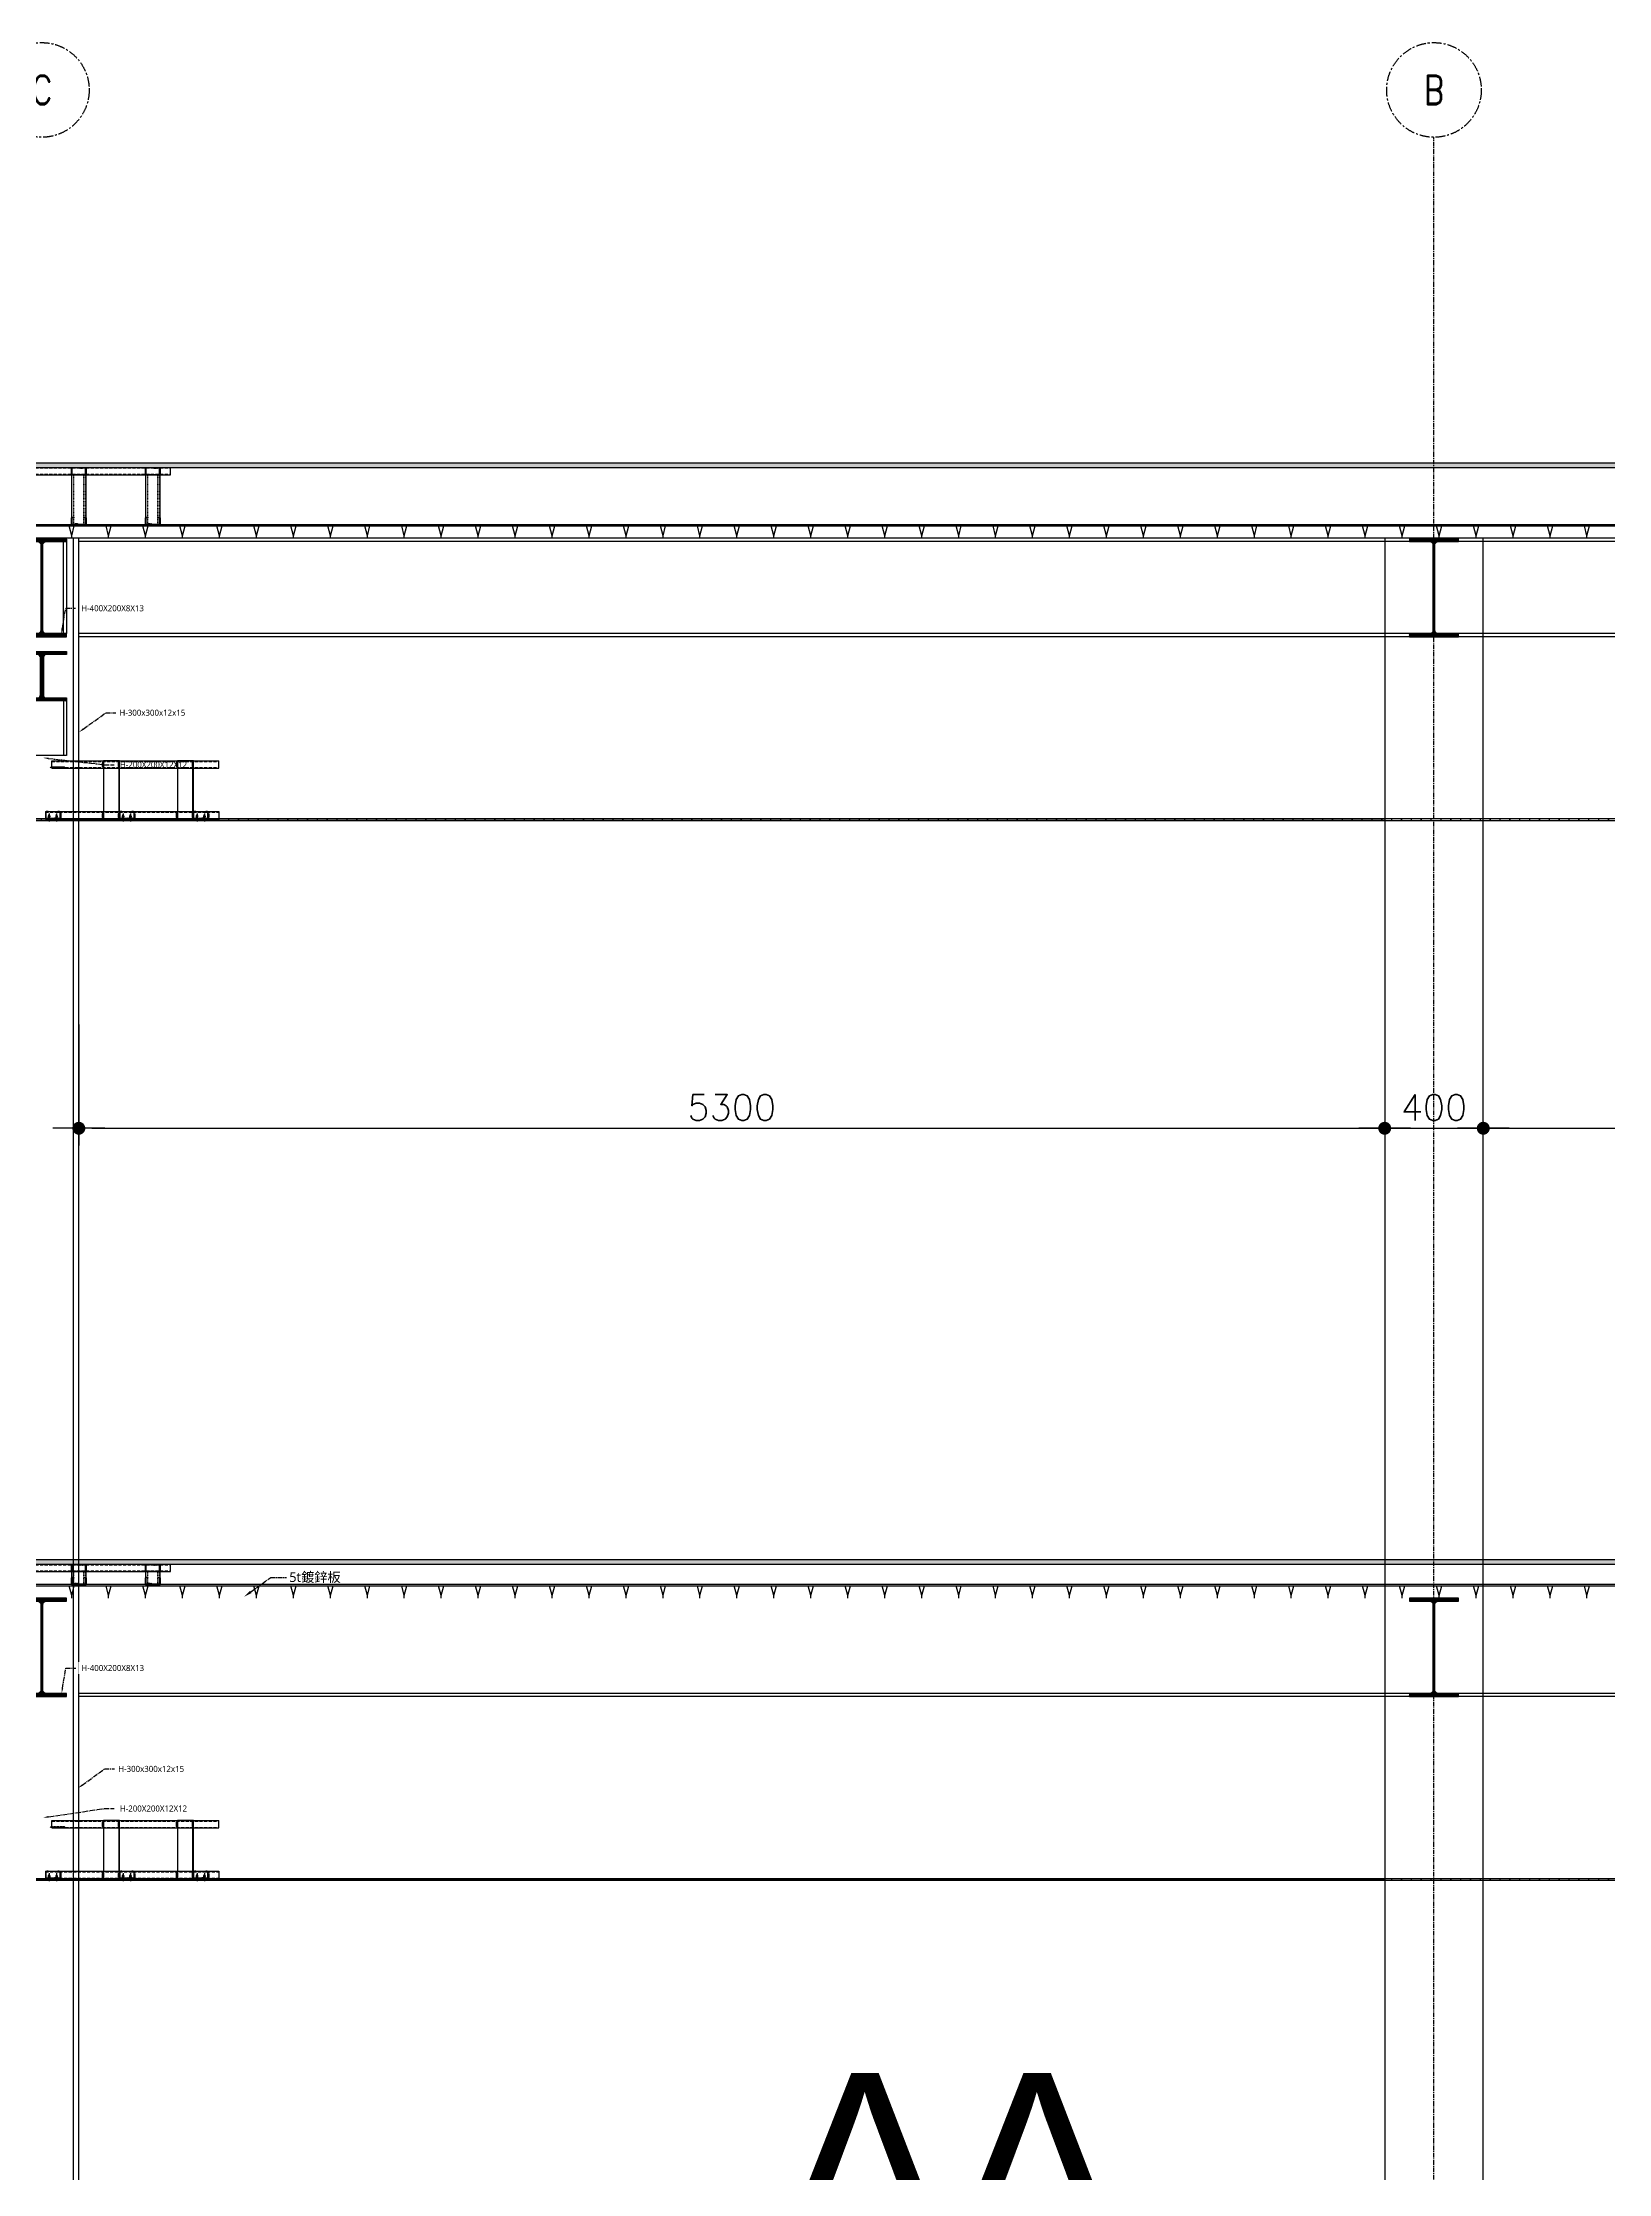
# Model space of a CAD drawing. Extents: x -3378 to 102197, y -3799 to 48702.
# Drawn here: x 59354 to 65709, y 11608 to 20254 of the extents above; entities that cross this region are included whole.
import ezdxf
from ezdxf import colors
from ezdxf.entities.mleader import LeaderData, LeaderLine
from ezdxf.enums import TextEntityAlignment as Align
from ezdxf.math import Vec2, Vec3

# ---------------------------------------------------------------- set-up
doc = ezdxf.new("R2010")
doc.units = 0
for name, pattern in [('CENTER', [2, 1.25, -0.25, 0.25, -0.25]), ('CENTER2', [28.575, 19.05, -3.175, 3.175, -3.175]), ('HIDDEN', [0.375, 0.25, -0.125]), ('Hidden 1_16_', [0.023813, 0.015875, -0.007938])]:
    doc.linetypes.add(name, pattern=pattern)
for name, color, linetype in [('##-鐵件', 1, 'Continuous'), ('24WELD', 55, 'Continuous'), ('CENTER', 4, 'CENTER'), ('GM_ANNO_DIMS', 4, 'Continuous'), ('GM_STEL_PRIM', 3, 'Continuous'), ('STRUCTURAL', 3, 'Continuous'), ('中心線 CENTER', 6, 'CENTER'), ('結構體 STRUCTURAL', 154, 'Continuous'), ('螺絲 固定五金 FASTENERS', 124, 'Continuous'), ('螺絲、螺栓', 4, 'Continuous'), ('視覺模型鋁擠型暫替', 4, 'Continuous'), ('鐵件', 6, 'Continuous'), ('鐵件 STEEL', 20, 'Continuous')]:
    doc.layers.add(name, color=color, linetype=linetype)
doc.layers.add('#不列印', color=250, linetype='Continuous', plot=False)
doc.layers.add('不顯示', color=254, linetype='Continuous', plot=False)
doc.styles.add('C1', font='simplex', dxfattribs={"bigfont": 'CHINESET'})
doc.styles.add('CD2', font='romand', dxfattribs={"height": 15})
doc.styles.add('marco6', font='arial.ttf', dxfattribs={"height": 0.3})
doc.styles.add('MSCHESE', font='')
doc.styles.add('romans', font='romans.shx', dxfattribs={"width": 0.5, "bigfont": ' chineset.shx'})
doc.styles.get('MSCHESE').set_extended_font_data('Microsoft JhengHei')
doc.dimstyles.new('DIMDD', dxfattribs={"dimscale": 100, "dimtxt": 0.25, "dimasz": 0.15, "dimexe": 0.2, "dimexo": 0, "dimgap": 0.09, "dimtad": 1, "dimdec": 1, "dimdsep": 46, "dimtxsty": 'C1', "dimblk1": 'DOT', "dimblk2": 'DOT', "dimsah": 1, "dimcen": 0.5, "dimazin": 0, "dimtfac": 1, "dimtdec": 1, "dimtix": 1, "dimtmove": 1, "dimatfit": 3, "dimldrblk": 'SLASH', "dimfxl": 10, "dimtolj": 1, "dimarcsym": 0})

# ---------------------------------------------------------------- blocks, each defined once
blk = doc.blocks.new('H-200x200x12x12')
at = {"layer": '視覺模型鋁擠型暫替', "linetype": 'Continuous'}
h = blk.add_hatch(dxfattribs=at)
h.set_pattern_fill('ANSI31', color=1, angle=180)
h.set_pattern_definition([(225, (-52512.6892, -102910.0726), (2.24506403, -2.24506403), [])])
edge = h.paths.add_edge_path()
edge.add_line((100, -100), (100, -88))
edge.add_line((100, -88), (19, -88))
edge.add_arc((19, -75), 13, 180, 270, ccw=False)
edge.add_line((6, -75), (6, 75))
edge.add_arc((19, 75), 13, 90, 180, ccw=False)
edge.add_line((19, 88), (100, 88))
edge.add_line((100, 88), (100, 100))
edge.add_line((100, 100), (-100, 100))
edge.add_line((-100, 100), (-100, 88))
edge.add_line((-100, 88), (-19, 88))
edge.add_arc((-19, 75), 13, 0, 90, ccw=False)
edge.add_line((-6, 75), (-6, -75))
edge.add_arc((-19, -75), 13, -90, 0, ccw=False)
edge.add_line((-19, -88), (-100, -88))
edge.add_line((-100, -88), (-100, -100))
edge.add_line((-100, -100), (100, -100))
h.paths.add_polyline_path([(-3.1, 0.2), (3.1, 0.2)], flags=16)
h.paths.add_polyline_path([(-51.7, -97.1), (-51.7, -90.9)], flags=16)
h.paths.add_polyline_path([(-74.3, 90.9), (-74.3, 97.1)], flags=16)
h.paths.add_polyline_path([(-38.9, 87.4), (-38.9, 100.2)])
blk.add_lwpolyline([(100, -100), (-100, -100), (-100, -88), (-19, -88, 0.414214), (-6, -75), (-6, 75, 0.414214), (-19, 88), (-100, 88), (-100, 100), (100, 100), (100, 88), (19, 88, 0.414214), (6, 75), (6, -75, 0.414214), (19, -88), (100, -88)], format="xyb", close=True, dxfattribs=at)
blk = doc.blocks.new('H-400x200x8x13')
at = {"layer": '視覺模型鋁擠型暫替', "linetype": 'Continuous'}
h = blk.add_hatch(dxfattribs=at)
h.set_pattern_fill('ANSI31', color=1, scale=30, angle=180)
h.set_pattern_definition([(225, (85874.229, 995633.081), (2.65165043, -2.65165043), [])])
h.paths.add_polyline_path([(300, -400), (300, -387), (217, -387, -0.414214), (204, -374), (204, -26, -0.414214), (217, -13), (300, -13), (300, 0), (100, 0), (100, -13), (183, -13, -0.414214), (196, -26), (196, -374, -0.414214), (183, -387), (100, -387), (100, -400)])
blk.add_lwpolyline([(100, -13), (183, -13, -0.414214), (196, -26), (196, -374, -0.414214), (183, -387), (100, -387), (100, -400), (300, -400), (300, -387), (217, -387, -0.414214), (204, -374), (204, -26, -0.414214), (217, -13), (300, -13), (300, 0), (100, 0)], format="xyb", close=True, dxfattribs=at)
blk = doc.blocks.new('DOT')
blk.add_line((-2, 0), (2, 0))
at = {"const_width": 0.5}
blk.add_lwpolyline([(-0.25, 0, 1), (0.25, 0, 1)], format="xyb", close=True, dxfattribs=at)
blk = doc.blocks.new('*D821')
at = {"layer": 'Defpoints', "color": 0, "ltscale": 10, "transparency": 16777216}
for p in [(64801.1, 16270.6), (65201.1, 15849.1), (65201.1, 15849.1)]:
    blk.add_point(p, dxfattribs=at)
at = {"layer": '不顯示', "color": 0, "lineweight": -2, "ltscale": 10, "transparency": 16777216}
for p, q in [((64801.1, 16270.6), (64801.1, 15779.1)), ((65201.1, 15849.1), (65201.1, 15919.1)), ((64853.6, 15849.1), (65148.6, 15849.1))]:
    blk.add_line(p, q, dxfattribs=at)
at = {"layer": '不顯示', "color": 0, "lineweight": -2, "ltscale": 10, "transparency": 16777216, "xscale": 52.5, "yscale": 52.5, "zscale": 52.5, "rotation": 180}
blk.add_blockref('DOT', (64801.1, 15849.1), dxfattribs=at)
at = {"layer": '不顯示', "color": 0, "lineweight": -2, "ltscale": 10, "transparency": 16777216, "xscale": 52.5, "yscale": 52.5, "zscale": 52.5}
blk.add_blockref('DOT', (65201.1, 15849.1), dxfattribs=at)
at = {"layer": '不顯示', "color": 2, "ltscale": 10, "transparency": 16777216, "insert": (65001.1, 15933.1), "char_height": 105, "attachment_point": 5, "style": 'C1'}
blk.add_mtext('\\A1;400', dxfattribs=at)
blk = doc.blocks.new('_Dot')
at = {"color": 0, "linetype": 'ByBlock', "lineweight": -2}
blk.add_line((-0.5, 0), (-1, 0), dxfattribs=at)
at = {"color": 0, "linetype": 'ByBlock', "const_width": 0.5}
blk.add_lwpolyline([(-0.25, 0, 1), (0.25, 0, 1)], format="xyb", close=True, dxfattribs=at)
blk = doc.blocks.new('SLASH')
at = {"color": 0}
blk.add_line((-1, 0), (1, 0), dxfattribs=at)
at = {"color": 3, "linetype": 'Continuous'}
blk.add_line((-0.5, -0.5), (0.5, 0.5), dxfattribs=at)
blk = doc.blocks.new('*D822')
at = {"layer": 'Defpoints', "color": 0, "ltscale": 10, "transparency": 16777216}
for p in [(65201.1, 15849.1), (71001.1, 15849.1, 0), (71001.1, 15849.1)]:
    blk.add_point(p, dxfattribs=at)
at = {"layer": '不顯示', "color": 0, "lineweight": -2, "ltscale": 10, "transparency": 16777216}
for p, q in [((65201.1, 15849.1), (65201.1, 15919.1)), ((71001.1, 15849.1), (71001.1, 15919.1)), ((65253.6, 15849.1), (70948.6, 15849.1))]:
    blk.add_line(p, q, dxfattribs=at)
at = {"layer": '不顯示', "color": 0, "lineweight": -2, "ltscale": 10, "transparency": 16777216, "xscale": 52.5, "yscale": 52.5, "zscale": 52.5, "rotation": 180}
blk.add_blockref('DOT', (65201.1, 15849.1), dxfattribs=at)
at = {"layer": '不顯示', "color": 0, "lineweight": -2, "ltscale": 10, "transparency": 16777216, "xscale": 52.5, "yscale": 52.5, "zscale": 52.5}
blk.add_blockref('DOT', (71001.1, 15849.1), dxfattribs=at)
at = {"layer": '不顯示', "color": 2, "ltscale": 10, "transparency": 16777216, "insert": (68101.1, 15933.1), "char_height": 105, "attachment_point": 5, "style": 'C1'}
blk.add_mtext('\\A1;5800', dxfattribs=at)
blk = doc.blocks.new('*D824')
at = {"layer": 'Defpoints', "color": 0, "ltscale": 10, "transparency": 16777216}
for p in [(59501.1, 16270.6), (64801.1, 16270.6), (64801.1, 15849.1)]:
    blk.add_point(p, dxfattribs=at)
at = {"layer": '不顯示', "color": 0, "lineweight": -2, "ltscale": 10, "transparency": 16777216}
for p, q in [((59501.1, 16270.6), (59501.1, 15779.1)), ((64801.1, 16270.6), (64801.1, 15779.1)), ((59553.6, 15849.1), (64748.6, 15849.1))]:
    blk.add_line(p, q, dxfattribs=at)
at = {"layer": '不顯示', "color": 0, "lineweight": -2, "ltscale": 10, "transparency": 16777216, "xscale": 52.5, "yscale": 52.5, "zscale": 52.5, "rotation": 180}
blk.add_blockref('DOT', (59501.1, 15849.1), dxfattribs=at)
at = {"layer": '不顯示', "color": 0, "lineweight": -2, "ltscale": 10, "transparency": 16777216, "xscale": 52.5, "yscale": 52.5, "zscale": 52.5}
blk.add_blockref('DOT', (64801.1, 15849.1), dxfattribs=at)
at = {"layer": '不顯示', "color": 2, "ltscale": 10, "transparency": 16777216, "insert": (62151.1, 15933.1), "char_height": 105, "attachment_point": 5, "style": 'C1'}
blk.add_mtext('\\A1;5300', dxfattribs=at)
blk = doc.blocks.new('*U710')
blk.add_circle((0, 6), 6)
at = {"style": 'CD2', "width": 0.85}
blk.add_attdef('GRID-BUB', text='', height=3.75, dxfattribs=at).set_placement((0, 6), align=Align.MIDDLE)
blk = doc.blocks.new('*U702')
blk.add_circle((0, 6), 6)
at = {"style": 'CD2', "width": 0.85}
blk.add_attdef('GRID-BUB', text='', height=3.75, dxfattribs=at).set_placement((0, 6), align=Align.MIDDLE)
blk = doc.blocks.new('St-LC-60x30x10x2_3')
at = {"layer": 'STRUCTURAL', "color": 0, "linetype": 'ByBlock', "lineweight": -2}
blk.add_lwpolyline([(14.8, 38.4), (14.8, 36.1), (9.4, 36.1, 0.414214), (7.1, 33.8), (7.1, 13, 0.414214), (9.4, 10.7), (60.2, 10.7, 0.414214), (62.5, 13), (62.5, 33.8, 0.414214), (60.2, 36.1), (54.8, 36.1), (54.8, 38.4), (60.2, 38.4, -0.414214), (64.8, 33.8), (64.8, 13, -0.414214), (60.2, 8.4), (9.4, 8.4, -0.414214), (4.8, 13), (4.8, 33.8, -0.414214), (9.4, 38.4)], format="xyb", close=True, dxfattribs=at)
at = {"layer": 'Defpoints', "color": 0, "linetype": 'ByBlock', "lineweight": -2, "style": 'romans', "width": 0.6}
blk.add_text('LC-60x30x10x2.3', height=2, rotation=360, dxfattribs=at).set_placement((12.6, 11.4))
blk = doc.blocks.new('*U718')
at = {"layer": '##-鐵件', "color": 1}
blk.add_lwpolyline([(1542.3, 30), (1489.8, 30), (1489.8, -30), (1542.3, -30)], close=True, dxfattribs=at)
at = {"color": 251, "linetype": 'Hidden 1_16_', "ltscale": 5}
for p, q in [((1542.3, 27.7), (1489.8, 27.7)), ((1542.3, 20), (1489.8, 20)), ((1542.3, -20), (1489.8, -20)), ((1542.3, -27.7), (1489.8, -27.7))]:
    blk.add_line(p, q, dxfattribs=at)
at = {"layer": '#不列印', "rotation": 90}
blk.add_blockref('St-LC-60x30x10x2_3', (1550.6, -34.8), dxfattribs=at)
blk = doc.blocks.new('*U720')
at = {"layer": '##-鐵件', "color": 1}
blk.add_lwpolyline([(1542.3, 30), (1489.8, 30), (1489.8, -30), (1542.3, -30)], close=True, dxfattribs=at)
at = {"color": 251, "linetype": 'Hidden 1_16_', "ltscale": 5}
for p, q in [((1542.3, 27.7), (1489.8, 27.7)), ((1542.3, 20), (1489.8, 20)), ((1542.3, -20), (1489.8, -20)), ((1542.3, -27.7), (1489.8, -27.7))]:
    blk.add_line(p, q, dxfattribs=at)
at = {"layer": '#不列印', "rotation": 90}
blk.add_blockref('St-LC-60x30x10x2_3', (1550.6, -34.8), dxfattribs=at)
blk = doc.blocks.new('*U208')
at = {"layer": '鐵件'}
for p, q in [((-231, 0), (411.7, 0)), ((-231, -30), (-231, 0)), ((411.7, -30), (411.7, 0)), ((-231, -30), (411.7, -30))]:
    blk.add_line(p, q, dxfattribs=at)
at = {"layer": '鐵件', "linetype": 'HIDDEN', "ltscale": 50}
for p, q in [((-231, -2.3), (411.7, -2.3)), ((-231, -27.7), (411.7, -27.7))]:
    blk.add_line(p, q, dxfattribs=at)
blk = doc.blocks.new('室內地板')
at = {"layer": '結構體 STRUCTURAL'}
h = blk.add_hatch(dxfattribs=at)
h.set_pattern_fill('AR-HBONE', color=256, scale=0.1)
h.set_pattern_definition([(45, (-52753.211, -90985.298), (0, 14.3684098), [30.48, -10.16]), (135, (-52746.026, -90978.114), (1e-15, 14.3684098), [30.48, -10.16])])
h.paths.add_polyline_path([(0, 0), (0, -17.5), (11600, -17.5), (11600, 0)])
blk.add_lwpolyline([(0, 0), (0, -17.5), (11600, -17.5), (11600, 0)], close=True, dxfattribs=at)
at = {"layer": '螺絲、螺栓'}
blk.add_blockref('*U208', (361, -17.5), dxfattribs=at)
at = {"layer": '鐵件'}
for name, p, rotation in [('St-LC-60x30x10x2_3', (434.8, -9.1), 180), ('*U718', (400, 1442.3), 270), ('St-LC-60x30x10x2_3', (734.8, -9.1), 180), ('*U720', (700, 1442.3), 270)]:
    blk.add_blockref(name, p, dxfattribs=dict(at, rotation=rotation))
blk = doc.blocks.new('*U721')
at = {"layer": '##-鐵件', "color": 1}
blk.add_lwpolyline([(1692.3, 30), (1489.8, 30), (1489.8, -30), (1692.3, -30)], close=True, dxfattribs=at)
at = {"color": 251, "linetype": 'Hidden 1_16_', "ltscale": 5}
for p, q in [((1692.3, 27.7), (1489.8, 27.7)), ((1692.3, 20), (1489.8, 20)), ((1692.3, -20), (1489.8, -20)), ((1692.3, -27.7), (1489.8, -27.7))]:
    blk.add_line(p, q, dxfattribs=at)
at = {"layer": '#不列印', "rotation": 90}
blk.add_blockref('St-LC-60x30x10x2_3', (1700.6, -34.8), dxfattribs=at)
blk = doc.blocks.new('*U732')
at = {"layer": '##-鐵件', "color": 1}
blk.add_lwpolyline([(1692.3, 30), (1489.8, 30), (1489.8, -30), (1692.3, -30)], close=True, dxfattribs=at)
at = {"color": 251, "linetype": 'Hidden 1_16_', "ltscale": 5}
for p, q in [((1692.3, 27.7), (1489.8, 27.7)), ((1692.3, 20), (1489.8, 20)), ((1692.3, -20), (1489.8, -20)), ((1692.3, -27.7), (1489.8, -27.7))]:
    blk.add_line(p, q, dxfattribs=at)
at = {"layer": '#不列印', "rotation": 90}
blk.add_blockref('St-LC-60x30x10x2_3', (1700.6, -34.8), dxfattribs=at)
blk = doc.blocks.new('屋頂地板')
at = {"layer": '結構體 STRUCTURAL'}
h = blk.add_hatch(dxfattribs=at)
h.set_pattern_fill('AR-HBONE', color=256, scale=0.1)
h.set_pattern_definition([(45, (-52753.211, -90985.298), (0, 14.3684098), [30.48, -10.16]), (135, (-52746.027, -90978.114), (1e-15, 14.3684098), [30.48, -10.16])])
h.paths.add_polyline_path([(0, 0), (0, -17.5), (11600, -17.5), (11600, 0)])
blk.add_lwpolyline([(0, 0), (0, -17.5), (11600, -17.5), (11600, 0)], close=True, dxfattribs=at)
at = {"layer": '螺絲、螺栓'}
blk.add_blockref('*U208', (361, -17.5), dxfattribs=at)
at = {"layer": '鐵件'}
for name, p, rotation in [('St-LC-60x30x10x2_3', (434.8, -9.1), 180), ('*U721', (400, 1442.3), 270), ('St-LC-60x30x10x2_3', (734.8, -9.1), 180), ('*U732', (700, 1442.3), 270)]:
    blk.add_blockref(name, p, dxfattribs=dict(at, rotation=rotation))
blk = doc.blocks.new('*U221')
at = {"layer": '鐵件'}
for p, q in [((-291, 0), (411.7, 0)), ((-291, -30), (-291, 0)), ((411.7, -30), (411.7, 0)), ((-291, -30), (411.7, -30))]:
    blk.add_line(p, q, dxfattribs=at)
at = {"layer": '鐵件', "linetype": 'HIDDEN', "ltscale": 50}
for p, q in [((-291, -2.3), (411.7, -2.3)), ((-291, -27.7), (411.7, -27.7))]:
    blk.add_line(p, q, dxfattribs=at)
blk = doc.blocks.new('*U222')
at = {"layer": '鐵件'}
for p, q in [((-265.9, 0), (411.7, 0)), ((-265.9, -30), (-265.9, 0)), ((411.7, -30), (411.7, 0)), ((-265.9, -30), (411.7, -30))]:
    blk.add_line(p, q, dxfattribs=at)
at = {"layer": '鐵件', "linetype": 'HIDDEN', "ltscale": 50}
for p, q in [((-265.9, -2.3), (411.7, -2.3)), ((-265.9, -27.7), (411.7, -27.7))]:
    blk.add_line(p, q, dxfattribs=at)
blk = doc.blocks.new('*U735')
for centre, end in [((4, -0.1), 178.14306), ((6.5, -0.2), 106.35291), ((9, -0.3), 106.35291), ((11.5, -0.4), 106.35291), ((14, -0.5), 106.35291), ((16.5, -0.5), 106.35291), ((19, -0.6), 106.35291), ((21.5, -0.7), 106.35291), ((24, -0.8), 106.35291), ((26.5, -0.9), 106.35291), ((29, -0.9), 106.35291), ((31.5, -1), 106.35291), ((34, -1.1), 106.35291), ((36.5, -1.2), 106.35291), ((39, -1.3), 106.35291), ((41.5, -1.3), 106.35291), ((44, -1.4), 106.35291), ((46.5, -1.5), 106.35291), ((49, -1.6), 106.35291), ((51.5, -1.7), 106.35291), ((54, -1.7), 106.35291), ((56.5, -1.8), 106.35291)]:
    blk.add_arc(centre, 4, 358.14306, end)
blk = doc.blocks.new('*u927')
at = {"layer": 'CENTER', "color": 0, "ltscale": 5}
blk.add_line((28.3, 0), (-3.6, 0), dxfattribs=at)
at = {"layer": '螺絲、螺栓', "color": 0, "linetype": 'ByBlock', "ltscale": 0.2}
for p, q in [((0.3, 5.3), (0.3, -5.3)), ((3.1, 2.5), (3.1, -2.5)), ((3.1, 2.4), (4.6, 2.4)), ((5.1, 3.2), (6.3, -3.1)), ((5.7, 2.4), (7.8, 2.4)), ((8.2, 3.2), (9.5, -3.1)), ((8.9, 2.4), (10.9, 2.4)), ((11.4, 3.2), (12.6, -3.1)), ((12, 2.4), (14.1, 2.4)), ((14.5, 3.2), (15.8, -3.1)), ((17.2, 2.4), (15.2, 2.4)), ((17.7, 3.2), (18.9, -3.1)), ((18.2, 2.6), (24.8, 0.2)), ((3.1, -2.4), (5.9, -2.4)), ((7, -2.4), (9, -2.4)), ((10.1, -2.4), (12.2, -2.4)), ((13.3, -2.4), (15.3, -2.4)), ((16.4, -2.4), (18.5, -2.4)), ((24.8, -0.2), (19.5, -2.3))]:
    blk.add_line(p, q, dxfattribs=at)
blk.add_lwpolyline([(3.1, -2.5), (0.3, -5.3), (0, -5.3), (0, 5.3), (0.3, 5.3), (3.1, 2.5)], dxfattribs=at)
blk.add_lwpolyline([(0, 1.6, -0.048054), (2.7, 0.7, -0.292428), (3.1, 0, -0.292428), (2.7, -0.7, -0.048054), (0, -1.6, -0.048054)], format="xyb", dxfattribs=at)
for points in [[(6.3, -3.1), (5.9, -2.4), (4.6, 2.4), (5.1, 3.2), (5.3, 3.2), (5.7, 2.4), (7, -2.4), (6.5, -3.1)], [(9.5, -3.1), (9, -2.4), (7.8, 2.4), (8.2, 3.2), (8.4, 3.2), (8.9, 2.4), (10.1, -2.4), (9.7, -3.1)], [(12.6, -3.1), (12.2, -2.4), (10.9, 2.4), (11.4, 3.2), (11.6, 3.2), (12, 2.4), (13.3, -2.4), (12.8, -3.1)], [(15.8, -3.1), (15.3, -2.4), (14.1, 2.4), (14.5, 3.2), (14.7, 3.2), (15.2, 2.4), (16.4, -2.4), (16, -3.1)], [(18.9, -3.1), (18.5, -2.4), (17.2, 2.4), (17.7, 3.2), (17.9, 3.2), (18.3, 2.4), (19.6, -2.4), (19.1, -3.1)]]:
    blk.add_lwpolyline(points, close=True, dxfattribs=at)
blk.add_arc((24.7, 0), 0.252, 292.16272, 69.4623, dxfattribs=at)
blk = doc.blocks.new('*U929')
blk.add_blockref('*u927', (0, 0))
blk = doc.blocks.new('*U505')
for centre, end in [((-0.5, -16.5), 16.35291), ((-0.5, -14), 16.35291), ((-0.4, -11.5), 16.35291), ((-0.3, -9), 16.35291), ((-0.1, -4), 88.14306), ((-0.2, -6.5), 16.35291)]:
    blk.add_arc(centre, 4, 268.14306, end)
blk = doc.blocks.new('*U506')
for centre, end in [((-0.5, -16.5), 16.35291), ((-0.5, -14), 16.35291), ((-0.4, -11.5), 16.35291), ((-0.3, -9), 16.35291), ((-0.1, -4), 88.14306), ((-0.2, -6.5), 16.35291)]:
    blk.add_arc(centre, 4, 268.14306, end)
blk = doc.blocks.new('*U507')
for centre, end in [((-0.5, -16.5), 16.35291), ((-0.5, -14), 16.35291), ((-0.4, -11.5), 16.35291), ((-0.3, -9), 16.35291), ((-0.1, -4), 88.14306), ((-0.2, -6.5), 16.35291)]:
    blk.add_arc(centre, 4, 268.14306, end)
blk = doc.blocks.new('*U508')
for centre, end in [((-0.5, -16.5), 16.35291), ((-0.5, -14), 16.35291), ((-0.4, -11.5), 16.35291), ((-0.3, -9), 16.35291), ((-0.1, -4), 88.14306), ((-0.2, -6.5), 16.35291)]:
    blk.add_arc(centre, 4, 268.14306, end)
blk = doc.blocks.new('*U509')
for centre, end in [((-0.5, -16.5), 16.35291), ((-0.5, -14), 16.35291), ((-0.4, -11.5), 16.35291), ((-0.3, -9), 16.35291), ((-0.1, -4), 88.14306), ((-0.2, -6.5), 16.35291)]:
    blk.add_arc(centre, 4, 268.14306, end)
blk = doc.blocks.new('*U491')
for centre, end in [((-0.5, -16.5), 16.35291), ((-0.5, -14), 16.35291), ((-0.4, -11.5), 16.35291), ((-0.3, -9), 16.35291), ((-0.1, -4), 88.14306), ((-0.2, -6.5), 16.35291)]:
    blk.add_arc(centre, 4, 268.14306, end)
blk = doc.blocks.new('*U492')
for centre, end in [((-0.5, -16.5), 16.35291), ((-0.5, -14), 16.35291), ((-0.4, -11.5), 16.35291), ((-0.3, -9), 16.35291), ((-0.1, -4), 88.14306), ((-0.2, -6.5), 16.35291)]:
    blk.add_arc(centre, 4, 268.14306, end)
blk = doc.blocks.new('*U493')
for centre, end in [((-0.5, -16.5), 16.35291), ((-0.5, -14), 16.35291), ((-0.4, -11.5), 16.35291), ((-0.3, -9), 16.35291), ((-0.1, -4), 88.14306), ((-0.2, -6.5), 16.35291)]:
    blk.add_arc(centre, 4, 268.14306, end)
blk = doc.blocks.new('*U494')
for centre, end in [((-0.5, -16.5), 16.35291), ((-0.5, -14), 16.35291), ((-0.4, -11.5), 16.35291), ((-0.3, -9), 16.35291), ((-0.1, -4), 88.14306), ((-0.2, -6.5), 16.35291)]:
    blk.add_arc(centre, 4, 268.14306, end)
blk = doc.blocks.new('*U495')
for centre, end in [((-0.5, -16.5), 16.35291), ((-0.5, -14), 16.35291), ((-0.4, -11.5), 16.35291), ((-0.3, -9), 16.35291), ((-0.1, -4), 88.14306), ((-0.2, -6.5), 16.35291)]:
    blk.add_arc(centre, 4, 268.14306, end)
blk = doc.blocks.new('*U496')
for centre, end in [((-0.5, -16.5), 16.35291), ((-0.5, -14), 16.35291), ((-0.4, -11.5), 16.35291), ((-0.3, -9), 16.35291), ((-0.1, -4), 88.14306), ((-0.2, -6.5), 16.35291)]:
    blk.add_arc(centre, 4, 268.14306, end)
blk = doc.blocks.new('6t 矽酸鈣板')
at = {"layer": '結構體 STRUCTURAL', "ltscale": 50}
h = blk.add_hatch(dxfattribs=at)
h.set_pattern_fill('JIS_LC_20', color=256, scale=2, angle=45)
h.set_pattern_definition([(90, (-51370.39, -83265.073), (-40, 0), []), (90, (-51369.823, -83264.507), (-40, 0), [])])
h.paths.add_polyline_path([(11600, 6), (214.9, 6), (214.9, 0), (11600, 0)])
at = {"layer": '結構體 STRUCTURAL'}
blk.add_lwpolyline([(214.9, 6), (214.9, 0), (11600, 0), (11600, 6)], close=True, dxfattribs=at)
at = {"layer": '鐵件 STEEL'}
for p, q in [((561.9, 242, 0), (561.9, 6)), ((861.9, 242, 0), (861.9, 6))]:
    blk.add_line(p, q, dxfattribs=at)
for points in [[(499.9, 6), (564.9, 6), (564.9, 242), (499.9, 242)], [(799.9, 6), (864.9, 6), (864.9, 242), (799.9, 242)]]:
    blk.add_lwpolyline(points, close=True, dxfattribs=at)
at = {"layer": '24WELD', "yscale": 1.012500000000001, "zscale": 1.012500000000001}
for name, p, xscale, rotation in [('*U735', (284, 212, 0), 1.012500000000001, 1.85693719835422), ('*U508', (499.9, 237.4), -1.012500000000001, 358.1430628016458), ('*U509', (564.9, 237.4), -1.012500000000001, 358.1430628016458), ('*U494', (799.9, 237.4), -1.012500000000001, 358.1430628016458), ('*U495', (864.9, 237.4), -1.012500000000001, 358.1430628016458), ('*U496', (324.9, 31.4), 1.012500000000001, 1.85693719835422), ('*U505', (499.9, 31.4), -1.012500000000001, 358.1430628016458), ('*U506', (564.9, 31.4), -1.012500000000001, 358.1430628016458), ('*U507', (624.9, 31.4), 1.012500000000001, 1.856937198354223), ('*U491', (799.9, 31.4), -1.012500000000001, 358.1430628016458), ('*U492', (864.9, 31.4), -1.012500000000001, 358.1430628016458), ('*U493', (924.9, 31.4), 1.012500000000001, 1.856937198354223)]:
    blk.add_blockref(name, p, dxfattribs=dict(at, xscale=xscale, rotation=rotation))
at = {"layer": '螺絲 固定五金 FASTENERS', "xscale": -1, "rotation": 270}
for p in [(279.9, 0), (309.9, 0), (579.9, 0), (609.9, 0), (879.9, 0), (909.9, 0)]:
    blk.add_blockref('*U929', p, dxfattribs=at)
at = {"layer": '螺絲、螺栓'}
blk.add_blockref('*U222', (555.9, 242, 0), dxfattribs=at)
at = {"layer": '螺絲、螺栓', "xscale": -1, "rotation": 180}
blk.add_blockref('*U221', (555.9, 6), dxfattribs=at)
at = {"layer": '鐵件', "xscale": -1}
for p in [(329.8, -2.4), (629.8, -2.4), (929.8, -2.4)]:
    blk.add_blockref('St-LC-60x30x10x2_3', p, dxfattribs=at)
blk = doc.blocks.new('*U763')
at = {"layer": 'GM_STEL_PRIM'}
for p, q in [((0, -15), (-10.7, 25)), ((0, -15), (10.7, 25)), ((0, -25), (0, -15))]:
    blk.add_line(p, q, dxfattribs=at)
blk = doc.blocks.new('*U764')
at = {"layer": 'GM_ANNO_DIMS', "color": 0, "linetype": 'ByBlock', "lineweight": -2}
for p in [(300, 0), (450, 0), (600, 0), (750, 0), (900, 0), (1050, 0), (1200, 0), (1350, 0), (1500, 0), (1650, 0), (1800, 0), (1950, 0), (2100, 0), (2250, 0), (2400, 0), (2550, 0), (2700, 0), (2850, 0), (3000, 0), (3150, 0), (3300, 0), (3450, 0), (3600, 0), (3750, 0), (3900, 0), (4050, 0), (4200, 0), (4350, 0), (4500, 0), (4650, 0), (4800, 0), (4950, 0), (5100, 0), (5250, 0), (5400, 0), (5550, 0), (5700, 0), (5850, 0), (6000, 0), (6150, 0), (6300, 0), (6450, 0)]:
    blk.add_blockref('*U763', p, dxfattribs=at)
blk = doc.blocks.new('*U765')
at = {"layer": 'GM_STEL_PRIM'}
for p, q in [((0, -15), (-10.7, 25)), ((0, -15), (10.7, 25)), ((0, -25), (0, -15))]:
    blk.add_line(p, q, dxfattribs=at)
blk = doc.blocks.new('*U766')
at = {"layer": 'GM_ANNO_DIMS', "color": 0, "linetype": 'ByBlock', "lineweight": -2}
for p in [(300, 0), (450, 0), (600, 0), (750, 0), (900, 0), (1050, 0), (1200, 0), (1350, 0), (1500, 0), (1650, 0), (1800, 0), (1950, 0), (2100, 0), (2250, 0), (2400, 0), (2550, 0), (2700, 0), (2850, 0), (3000, 0), (3150, 0), (3300, 0), (3450, 0), (3600, 0), (3750, 0), (3900, 0), (4050, 0), (4200, 0), (4350, 0), (4500, 0), (4650, 0), (4800, 0), (4950, 0), (5100, 0), (5250, 0), (5400, 0), (5550, 0), (5700, 0), (5850, 0), (6000, 0), (6150, 0), (6300, 0), (6450, 0)]:
    blk.add_blockref('*U765', p, dxfattribs=at)

msp = doc.modelspace()

# ---------------------------------------------------------------- linework, layer by layer
at = {"layer": 'GM_STEL_PRIM', "elevation": 0}
msp.add_lwpolyline([(70851.113, 18298.085), (59151.111, 18298.085), (59151.111, 18293.085), (70851.113, 18293.085)], close=True, dxfattribs=at)
at = {"layer": '中心線 CENTER', "ltscale": 15}
for p, q in [((65001.113, 4443.085, 0), (65001.113, 19870.216, 0)), ((73331.115, 18548.085), (54300.371, 18548.085, 0))]:
    msp.add_line(p, q, dxfattribs=at)
at = {"layer": '結構體 STRUCTURAL'}
for p, q in [((59501.111, 18243.085, 0), (59201.111, 18243.085, 0)), ((71001.113, 18243.085), (59501.111, 18243.085, 0)), ((64801.113, 18243.085, 0), (64801.113, 6180.095, 0)), ((65201.113, 6180.095, 0), (65201.113, 18243.085, 0)), ((71001.113, 18230.085), (59501.111, 18230.085, 0))]:
    msp.add_line(p, q, dxfattribs=at)
at = {"layer": '視覺模型鋁擠型暫替', "color": 1, "linetype": 'Continuous'}
for p, q in [((64801.113, 17098.085, 0), (59101.111, 17098.085, 0)), ((64801.113, 12798.085), (59101.111, 12798.085))]:
    msp.add_line(p, q, dxfattribs=at)

# ---------------------------------------------------------------- block references
at = {"layer": 'GM_ANNO_DIMS'}
msp.add_blockref('*U764', (59172.111, 18268.085, 0), dxfattribs=at)
at = {"layer": '中心線 CENTER', "xscale": 32.00000000000001, "yscale": 32.00000000000001, "zscale": 32.00000000000001}
for name, p, values in [('*U702', (59351.111, 19870.216, 0), {'GRID-BUB': 'C'}), ('*U710', (65001.113, 19870.216, 0), {'GRID-BUB': 'B'})]:
    msp.add_blockref(name, p, dxfattribs=at).add_auto_attribs(values)
at = {"layer": '螺絲、螺栓'}
msp.add_blockref('屋頂地板', (59101.111, 18548.085, 0), dxfattribs=at)
at = {"layer": '視覺模型鋁擠型暫替', "linetype": 'Continuous'}
for p in [(64801.113, 18243.085, 0), (59151.111, 13943.085, 0), (64801.113, 13943.085, 0)]:
    msp.add_blockref('H-400x200x8x13', p, dxfattribs=at)
at = {"layer": '視覺模型鋁擠型暫替'}
msp.add_blockref('H-200x200x12x12', (59351.111, 17683.085), dxfattribs=at)

# ---------------------------------------------------------------- texts
at = {"layer": '不顯示', "color": 20, "linetype": 'HIDDEN', "ltscale": 50, "style": 'marco6'}
msp.add_text('AA', height=750, dxfattribs=at).set_placement((62340.173, 11640.973, 0), align=Align.MIDDLE_LEFT)

# ---------------------------------------------------------------- dimensions: what is measured, and where the dimension line sits
at = {"layer": '不顯示', "ltscale": 10}
for base, p1, p2, picture, middle in [((64801.113, 15849.121, 0), (59501.111, 16270.585, 0), (64801.113, 16270.585, 0), '*D824', (62151.112, 15933.121, 0)), ((65201.113, 15849.121, 0), (64801.113, 16270.585, 0), (65201.113, 15849.121, 0), '*D821', (65001.113, 15933.121, 0)), ((71001.113, 15849.121, 0), (65201.113, 15849.121, 0), (71001.113, 15849.121), '*D822', (68101.113, 15933.121, 0))]:
    dim = msp.add_linear_dim(base=base, p1=p1, p2=p2, dimstyle='DIMDD', override={"dimscale": 350, "dimtxt": 0.3, "dimclrt": 2}, dxfattribs=at)
    dim.commit()
    dim.dimension.update_dxf_attribs({"geometry": picture, "text_midpoint": middle})

# ---------------------------------------------------------------- leaders
at = {"layer": '不顯示', "ltscale": 50}
ml = msp.add_multileader_mtext('Standard', dxfattribs=at)
ml.set_content('H-400X200X8X13', color=256, style='MSCHESE')
ml.set_leader_properties(color=256, linetype='CENTER2')
ml.build(insert=Vec2(0, 0))
ml.multileader.update_dxf_attribs({"arrow_head_size": 21, "scale": 5})
ctx = ml.context
ctx.base_point, ctx.scale, ctx.char_height, ctx.arrow_head_size, ctx.landing_gap_size, ctx.plane_origin = Vec3(59487.973, 17958.937, 0), 5, 24.5, 21, 14, Vec3(59482.222, 18677.009, 0)
ctx.text_align_type = 2
notes = []
notes.append((ctx, [(1, (1, 1, 0), (59447.973, 17958.937, 0), (1, 0), 40, [(0, [(59430.722, 17856.085, 0)], 0, [])])]))
ctx.mtext.insert, ctx.mtext.alignment, ctx.mtext.flow_direction = Vec3(59765.399, 17971.393, 0), 3, 5
ctx.mtext.has_bg_fill, ctx.mtext.bg_color, ctx.mtext.bg_scale_factor, ctx.mtext.bg_transparency, ctx.mtext.use_window_bg_color = 1, -1023410167, 1.5, 0, 1
ml = msp.add_multileader_mtext('Standard', dxfattribs=at)
ml.set_content('H-300x300x12x15', color=256, style='MSCHESE')
ml.set_leader_properties(color=256, linetype='CENTER2')
ml.build(insert=Vec2(0, 0))
ml.multileader.update_dxf_attribs({"arrow_head_size": 21, "scale": 5})
ctx = ml.context
ctx.base_point, ctx.scale, ctx.char_height, ctx.arrow_head_size, ctx.landing_gap_size, ctx.plane_origin = Vec3(59650.838, 17535.134, 0), 5, 24.5, 21, 14, Vec3(59645.087, 18253.206, 0)
ctx.text_align_type = 2
notes.append((ctx, [(1, (1, 1, 0), (59610.838, 17535.134, 0), (1, 0), 40, [(0, [(59502.109, 17456.793, 0)], 0, [])])]))
ctx.mtext.insert, ctx.mtext.alignment, ctx.mtext.flow_direction = Vec3(59933.215, 17547.59, 0), 3, 5
ctx.mtext.has_bg_fill, ctx.mtext.bg_color, ctx.mtext.bg_scale_factor, ctx.mtext.bg_transparency, ctx.mtext.use_window_bg_color = 1, -1023410167, 1.5, 0, 1
ml = msp.add_multileader_mtext('Standard', dxfattribs=at)
ml.set_content('5t鍍鋅板', color=256, style='MSCHESE')
ml.set_leader_properties(color=256, linetype='CENTER2')
ml.build(insert=Vec2(0, 0))
ml.multileader.update_dxf_attribs({"arrow_head_size": 33.6, "scale": 8})
ctx = ml.context
ctx.base_point, ctx.scale, ctx.char_height, ctx.arrow_head_size, ctx.landing_gap_size, ctx.plane_origin = Vec3(60344.198, 14026.426, 0), 8, 39.2, 33.6, 22.4, Vec3(60314.447, 14744.498, 0)
ctx.text_align_type = 2
notes.append((ctx, [(1, (1, 1, 0), (60280.198, 14026.426, 0), (1, 0), 64, [(0, [(60171.47, 13948.085, 0)], 0, [])])]))
ctx.mtext.insert, ctx.mtext.alignment, ctx.mtext.flow_direction = Vec3(60563.535, 14047.481, 0), 3, 5
ctx.mtext.has_bg_fill, ctx.mtext.bg_color, ctx.mtext.bg_scale_factor, ctx.mtext.bg_transparency, ctx.mtext.use_window_bg_color = 1, -1023410167, 1.5, 0, 1
for ctx, leaders in notes:
    for number, flags, end, landing, length, lines in leaders:
        leader = LeaderData()
        leader.index, (leader.has_last_leader_line, leader.has_dogleg_vector, leader.attachment_direction) = number, flags
        leader.last_leader_point, leader.dogleg_vector, leader.dogleg_length = Vec3(end), Vec3(landing), length
        for number, points, colour, breaks in lines:
            line = LeaderLine()
            line.index, line.vertices, line.color, line.breaks = number, Vec3.list(points), colors.encode_raw_color(colour), breaks
            leader.lines.append(line)
        ctx.leaders.append(leader)

# ---------------------------------------------------------------- next in the draw order: linework, layer by layer
at = {"layer": 'GM_STEL_PRIM', "elevation": 0}
msp.add_lwpolyline([(70851.113, 13998.085), (59151.111, 13998.085), (59151.111, 13993.085), (70851.113, 13993.085)], close=True, dxfattribs=at)
at = {"layer": '結構體 STRUCTURAL'}
for p, q in [((59480.111, 6179.085), (59480.111, 18243.085, 0)), ((59501.111, 6179.085), (59501.111, 18243.085, 0)), ((71001.113, 17856.085), (59501.111, 17856.085, 0)), ((71001.113, 17843.085), (59501.111, 17843.085, 0))]:
    msp.add_line(p, q, dxfattribs=at)
at = {"layer": '視覺模型鋁擠型暫替', "linetype": 'Continuous'}
for p, q in [((59437.112, 18230.085, 0), (59437.112, 17856.085, 0)), ((59451.112, 18239.944, 0), (59451.112, 17856.085, 0))]:
    msp.add_line(p, q, dxfattribs=at)

# ---------------------------------------------------------------- next in the draw order: block references
at = {"layer": 'GM_ANNO_DIMS'}
msp.add_blockref('*U766', (59172.111, 13968.085, 0), dxfattribs=at)
at = {"layer": '螺絲、螺栓'}
msp.add_blockref('室內地板', (59101.111, 14098.085, 0), dxfattribs=at)
at = {"layer": '視覺模型鋁擠型暫替', "linetype": 'Continuous'}
msp.add_blockref('H-400x200x8x13', (59151.111, 18243.085, 0), dxfattribs=at)

# ---------------------------------------------------------------- next in the draw order: leaders
at = {"layer": '不顯示', "ltscale": 50}
ml = msp.add_multileader_mtext('Standard', dxfattribs=at)
ml.set_content('H-200X200X12X12', color=256, style='MSCHESE')
ml.set_leader_properties(color=256, linetype='CENTER2')
ml.build(insert=Vec2(0, 0))
ml.multileader.update_dxf_attribs({"arrow_head_size": 21, "scale": 5})
ctx = ml.context
ctx.base_point, ctx.scale, ctx.char_height, ctx.arrow_head_size, ctx.landing_gap_size, ctx.plane_origin = Vec3(59644.174, 17324.408, 0), 5, 24.5, 21, 14, Vec3(59638.423, 18042.48, 0)
ctx.text_align_type = 2
notes = []
notes.append((ctx, [(1, (1, 1, 0), (59604.174, 17324.408, 0), (1, 0), 40, [(0, [(59357.111, 17352.13, 0)], 0, [])])]))
ctx.mtext.insert, ctx.mtext.alignment, ctx.mtext.flow_direction = Vec3(59940.596, 17336.864, 0), 3, 5
ctx.mtext.has_bg_fill, ctx.mtext.bg_color, ctx.mtext.bg_scale_factor, ctx.mtext.bg_transparency, ctx.mtext.use_window_bg_color = 1, -1023410167, 1.5, 0, 1
ml = msp.add_multileader_mtext('Standard', dxfattribs=at)
ml.set_content('H-400X200X8X13', color=256, style='MSCHESE')
ml.set_leader_properties(color=256, linetype='CENTER2')
ml.build(insert=Vec2(0, 0))
ml.multileader.update_dxf_attribs({"arrow_head_size": 21, "scale": 5})
ctx = ml.context
ctx.base_point, ctx.scale, ctx.char_height, ctx.arrow_head_size, ctx.landing_gap_size, ctx.plane_origin = Vec3(59488.504, 13658.937, 0), 5, 24.5, 21, 14, Vec3(59482.753, 14377.009, 0)
ctx.text_align_type = 2
notes.append((ctx, [(1, (1, 1, 0), (59448.504, 13658.937, 0), (1, 0), 40, [(0, [(59431.253, 13556.085, 0)], 0, [])])]))
ctx.mtext.insert, ctx.mtext.alignment, ctx.mtext.flow_direction = Vec3(59765.931, 13671.393, 0), 3, 5
ctx.mtext.has_bg_fill, ctx.mtext.bg_color, ctx.mtext.bg_scale_factor, ctx.mtext.bg_transparency, ctx.mtext.use_window_bg_color = 1, -1023410167, 1.5, 0, 1
ml = msp.add_multileader_mtext('Standard', dxfattribs=at)
ml.set_content('H-300x300x12x15', color=256, style='MSCHESE')
ml.set_leader_properties(color=256, linetype='CENTER2')
ml.build(insert=Vec2(0, 0))
ml.multileader.update_dxf_attribs({"arrow_head_size": 21, "scale": 5})
ctx = ml.context
ctx.base_point, ctx.scale, ctx.char_height, ctx.arrow_head_size, ctx.landing_gap_size, ctx.plane_origin = Vec3(59645.849, 13249.51, 0), 5, 24.5, 21, 14, Vec3(59640.098, 13967.582, 0)
ctx.text_align_type = 2
notes.append((ctx, [(1, (1, 1, 0), (59605.849, 13249.51, 0), (1, 0), 40, [(0, [(59497.121, 13171.169, 0)], 0, [])])]))
ctx.mtext.insert, ctx.mtext.alignment, ctx.mtext.flow_direction = Vec3(59928.226, 13261.966, 0), 3, 5
ctx.mtext.has_bg_fill, ctx.mtext.bg_color, ctx.mtext.bg_scale_factor, ctx.mtext.bg_transparency, ctx.mtext.use_window_bg_color = 1, -1023410167, 1.5, 0, 1
ml = msp.add_multileader_mtext('Standard', dxfattribs=at)
ml.set_content('H-200X200X12X12', color=256, style='MSCHESE')
ml.set_leader_properties(color=256, linetype='CENTER2')
ml.build(insert=Vec2(0, 0))
ml.multileader.update_dxf_attribs({"arrow_head_size": 21, "scale": 5})
ctx = ml.context
ctx.base_point, ctx.scale, ctx.char_height, ctx.arrow_head_size, ctx.landing_gap_size, ctx.plane_origin = Vec3(59644.174, 13088.731, 0), 5, 24.5, 21, 14, Vec3(59638.423, 13742.48, 0)
ctx.text_align_type = 2
notes.append((ctx, [(1, (1, 1, 0), (59604.174, 13088.731, 0), (1, 0), 40, [(0, [(59357.111, 13052.13, 0)], 0, [])])]))
ctx.mtext.insert, ctx.mtext.alignment, ctx.mtext.flow_direction = Vec3(59940.596, 13101.187, 0), 3, 5
ctx.mtext.has_bg_fill, ctx.mtext.bg_color, ctx.mtext.bg_scale_factor, ctx.mtext.bg_transparency, ctx.mtext.use_window_bg_color = 1, -1023410167, 1.5, 0, 1
for ctx, leaders in notes:
    for number, flags, end, landing, length, lines in leaders:
        leader = LeaderData()
        leader.index, (leader.has_last_leader_line, leader.has_dogleg_vector, leader.attachment_direction) = number, flags
        leader.last_leader_point, leader.dogleg_vector, leader.dogleg_length = Vec3(end), Vec3(landing), length
        for number, points, colour, breaks in lines:
            line = LeaderLine()
            line.index, line.vertices, line.color, line.breaks = number, Vec3.list(points), colors.encode_raw_color(colour), breaks
            leader.lines.append(line)
        ctx.leaders.append(leader)

# ---------------------------------------------------------------- next in the draw order: linework, layer by layer
at = {"layer": '結構體 STRUCTURAL'}
for p, q in [((71001.113, 13556.085), (59501.111, 13556.085, 0)), ((71001.113, 13543.085), (59501.111, 13543.085, 0))]:
    msp.add_line(p, q, dxfattribs=at)
at = {"layer": '視覺模型鋁擠型暫替', "linetype": 'Continuous'}
for p, q in [((59439.172, 17583.085), (59439.172, 17360.994)), ((59451.111, 17595.085), (59451.11, 17360.994)), ((59451.11, 17360.994), (59251.11, 17360.995))]:
    msp.add_line(p, q, dxfattribs=at)

# ---------------------------------------------------------------- next in the draw order: block references
at = {"layer": '螺絲、螺栓'}
for p in [(59101.111, 17098.085, 0), (59101.111, 12798.085)]:
    msp.add_blockref('6t 矽酸鈣板', p, dxfattribs=at)

doc.saveas('drawing.dxf')
